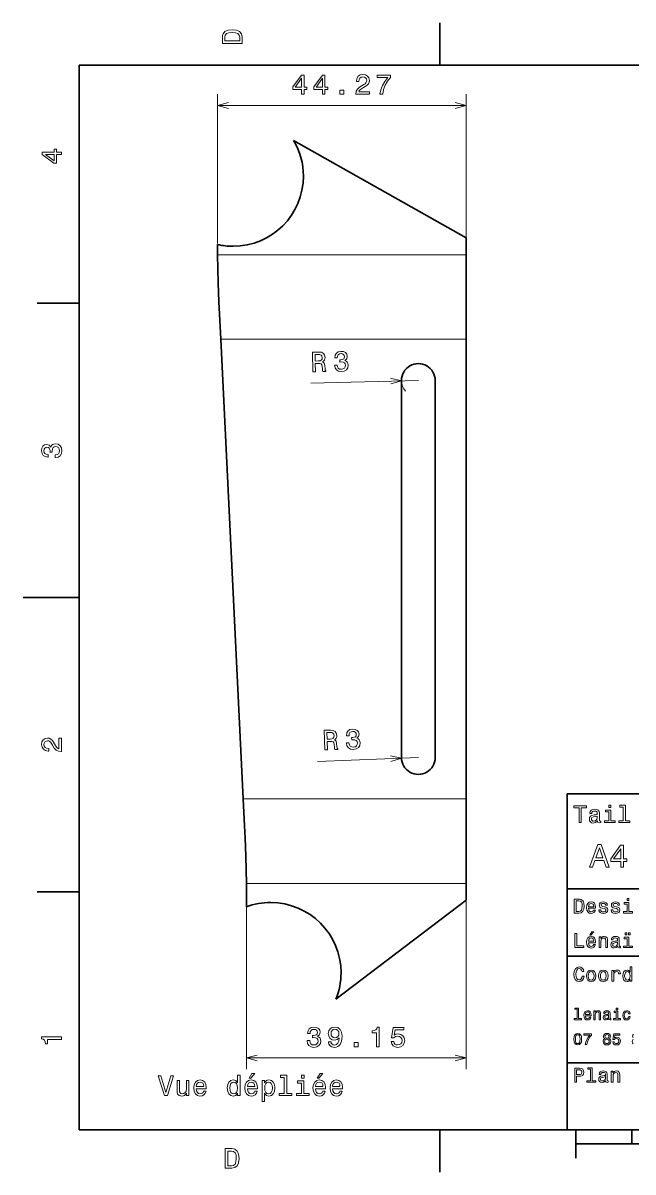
# Model space of a CAD drawing. Extents: x 0 to 297, y 0 to 210.
# Drawn here: x 0 to 108.7, y 2.5 to 207.5 of the extents above; entities that cross this region are included whole.
import ezdxf

# ---------------------------------------------------------------- set-up
doc = ezdxf.new("R2010")
doc.units = 0

msp = doc.modelspace()

# ---------------------------------------------------------------- linework, layer by layer
at = {"color": 7, "lineweight": 35, "ltscale": 0.1875}
for p, q in [((74.300003, 200), (74.300003, 207.5)), ((10, 157.5), (2.5, 157.5)), ((10, 52.5), (2.5, 52.5)), ((74.300003, 10), (74.300003, 2.5))]:
    msp.add_line(p, q, dxfattribs=at)
at = {"color": 7, "lineweight": 35}
for p, q in [((287, 200), (10, 200)), ((10, 200), (10, 10)), ((48.219421, 186.561218), (78.9562, 169.161179)), ((35.267235, 151.078308), (39.224873, 69.0783)), ((78.9562, 69.0783), (78.9562, 151.078308)), ((67.4562, 143.728302), (67.4562, 76.428299)), ((73.4562, 76.428299), (73.4562, 143.728302)), ((97, 10), (97, 70)), ((97, 70), (287, 70)), ((97, 53), (162, 53)), ((55.759308, 33.354504), (78.9562, 50.995422)), ((97, 41), (162, 41)), ((97, 22), (162, 22)), ((10, 10), (287, 10)), ((97, 10), (287, 10)), ((98.5, 7.5), (198.5, 7.5))]:
    msp.add_line(p, q, dxfattribs=at)
at = {"color": 7, "lineweight": 13}
for p, q in [((34.688068, 168.161194), (34.688068, 194.785385)), ((78.9562, 168.161194), (78.9562, 194.785385)), ((34.688068, 192.785385), (78.9562, 192.785385)), ((34.688068, 166.161194), (78.9562, 166.161194)), ((35.267235, 151.078308), (78.9562, 151.078308)), ((39.224873, 69.0783), (78.9562, 69.0783)), ((39.804039, 53.995422), (78.9562, 53.995422)), ((39.804039, 51.995422), (39.804039, 20.844444)), ((78.9562, 51.995422), (78.9562, 20.844444)), ((39.804039, 22.844444), (78.9562, 22.844444))]:
    msp.add_line(p, q, dxfattribs=at)
at = {"color": 7, "lineweight": 35, "ltscale": 0.075}
for p, q in [((78.9562, 166.161194), (78.9562, 169.161179)), ((78.9562, 53.995422), (78.9562, 50.995422))]:
    msp.add_line(p, q, dxfattribs=at)
at = {"color": 7, "lineweight": 35, "ltscale": 0.045039}
msp.add_line((34.688068, 167.962769), (34.688068, 166.161194), dxfattribs=at)
at = {"color": 7, "lineweight": 35, "ltscale": 0.377072}
for p, q in [((78.9562, 151.078308), (78.9562, 166.161194)), ((78.9562, 53.995422), (78.9562, 69.0783))]:
    msp.add_line(p, q, dxfattribs=at)
at = {"color": 7, "lineweight": 13, "ltscale": 0.478785}
msp.add_line((70.4562, 143.728302), (51.310505, 143.261459), dxfattribs=at)
at = {"color": 7, "lineweight": 35, "ltscale": 0.25}
msp.add_line((10, 105), (0, 105), dxfattribs=at)
at = {"color": 7, "lineweight": 13, "ltscale": 0.45}
msp.add_line((70.4562, 76.428299), (52.468712, 75.757347), dxfattribs=at)
at = {"color": 7, "lineweight": 35, "ltscale": 0.104758}
msp.add_line((39.804039, 49.805088), (39.804039, 53.995422), dxfattribs=at)
at = {"color": 7, "lineweight": 35, "ltscale": 0.125}
msp.add_line((98.5, 10), (98.5, 5), dxfattribs=at)
at = {"color": 7, "lineweight": 35, "ltscale": 0.0625}
msp.add_line((108.5, 10), (108.5, 7.5), dxfattribs=at)
at = {"color": 7, "lineweight": 13}
for points in [[(35.533215, 204.994965), (35.533215, 203.829971), (39.033215, 203.829971), (39.033215, 204.994965), (38.922264, 205.544678), (38.584366, 205.953171), (38.034657, 206.205338), (37.283215, 206.296112), (36.516644, 206.215424), (36.21405, 206.114563), (35.971977, 205.973343), (35.644165, 205.56485), (35.563473, 205.297562)], [(35.951801, 204.959656), (36.027451, 205.342941), (36.259438, 205.605194), (36.672985, 205.761536), (37.283215, 205.811966), (37.873272, 205.756485), (38.286816, 205.600143), (38.533936, 205.332855), (38.614628, 204.959656), (38.614628, 204.298996), (35.951801, 204.298996)], [(49.627464, 194.785385), (50.081356, 194.785385), (50.081356, 195.652817), (50.580635, 195.652817), (50.580635, 196.056274), (50.081356, 196.056274), (50.081356, 198.209732), (49.622421, 198.209732), (48.089279, 196.096619), (48.089279, 195.652817), (49.627464, 195.652817)], [(48.512913, 196.056274), (49.627464, 197.624725), (49.627464, 196.056274)], [(53.363487, 194.785385), (53.817379, 194.785385), (53.817379, 195.652817), (54.316658, 195.652817), (54.316658, 196.056274), (53.817379, 196.056274), (53.817379, 198.209732), (53.358444, 198.209732), (51.825302, 196.096619), (51.825302, 195.652817), (53.363487, 195.652817)], [(52.248936, 196.056274), (53.363487, 197.624725), (53.363487, 196.056274)], [(59.32761, 194.785385), (61.733231, 194.785385), (61.733231, 195.219101), (59.831932, 195.219101), (59.93784, 195.456131), (60.119396, 195.652817), (60.679195, 196.010895), (60.976746, 196.162186), (61.309601, 196.379044), (61.546631, 196.63121), (61.682796, 196.928757), (61.733231, 197.266647), (61.647495, 197.690277), (61.410461, 198.023132), (61.047348, 198.234955), (60.578331, 198.310608), (60.094181, 198.224869), (59.726025, 197.987839), (59.488991, 197.609589), (59.408302, 197.110306), (59.408302, 197.039703), (59.867233, 197.039703), (59.867233, 197.080048), (59.912624, 197.422989), (60.04879, 197.675156), (60.265648, 197.836533), (60.553116, 197.892014), (60.845619, 197.841583), (61.062481, 197.7155), (61.20369, 197.518814), (61.254124, 197.271698), (61.218819, 197.039703), (61.123001, 196.843018), (60.961617, 196.671555), (60.739716, 196.520248), (60.442162, 196.358871), (59.947929, 196.046188), (59.599945, 195.713333), (59.393173, 195.309875), (59.32761, 194.800522)], [(63.59317, 194.785385), (64.102539, 194.785385), (64.268967, 195.617523), (64.56147, 196.39418), (64.975014, 197.115356), (65.514641, 197.791153), (65.514641, 198.209732), (63.114067, 198.209732), (63.114067, 197.750809), (65.030487, 197.750809), (64.475739, 197.069962), (64.057144, 196.358871), (63.764641, 195.602386)], [(56.474152, 194.785385), (57.170116, 194.785385), (57.170116, 195.536819), (56.474152, 195.536819)], [(6.833213, 184.02739), (6.833213, 184.481277), (5.965778, 184.481277), (5.965778, 184.98056), (5.56232, 184.98056), (5.56232, 184.481277), (3.408862, 184.481277), (3.408862, 184.022339), (5.521974, 182.489197), (5.965778, 182.489197), (5.965778, 184.02739)], [(5.56232, 182.912827), (3.993876, 184.02739), (5.56232, 184.02739)], [(51.655006, 145.270447), (52.123886, 145.281891), (52.087868, 146.759109), (52.566833, 146.770782), (52.92012, 146.764282), (53.143677, 146.699097), (53.268738, 146.535675), (53.326408, 146.239441), (53.362679, 145.786285), (53.400185, 145.489563), (53.464989, 145.31459), (53.99437, 145.327484), (53.992035, 145.423279), (53.872631, 145.56163), (53.825905, 145.822815), (53.776844, 146.386627), (53.680931, 146.803009), (53.561775, 146.931259), (53.377937, 147.022629), (53.57653, 147.153595), (53.713398, 147.333496), (53.79874, 147.557541), (53.822472, 147.825485), (53.741562, 148.247284), (53.53215, 148.559982), (53.194725, 148.743454), (52.739372, 148.797943), (51.569687, 148.769409)], [(52.618736, 148.36618), (52.927017, 148.343445), (53.146149, 148.25293), (53.286575, 148.079788), (53.338715, 147.803604), (53.295425, 147.509949), (53.163605, 147.33017), (52.933899, 147.233765), (52.616882, 147.200806), (52.077415, 147.187653), (52.049019, 148.352295)], [(55.516823, 146.464371), (55.517681, 146.429077), (55.610153, 145.947052), (55.855965, 145.589813), (56.234707, 145.367004), (56.730885, 145.293335), (57.253136, 145.39183), (57.640984, 145.62326), (57.88446, 145.98233), (57.964149, 146.438293), (57.916561, 146.734772), (57.799744, 146.97406), (57.613693, 147.156189), (57.36837, 147.286407), (57.689445, 147.56665), (57.79483, 148.003067), (57.709618, 148.39447), (57.485569, 148.686646), (57.128098, 148.864594), (56.642494, 148.918335), (56.190704, 148.826599), (55.848236, 148.596283), (55.629963, 148.237823), (55.565773, 147.767105), (55.566631, 147.731812), (56.015343, 147.742767), (56.047813, 148.066406), (56.173241, 148.301529), (56.381554, 148.447861), (56.677784, 148.505524), (56.940937, 148.471588), (57.135105, 148.370392), (57.255245, 148.201782), (57.306274, 147.970978), (57.266922, 147.722824), (57.149979, 147.553497), (56.940685, 147.44751), (56.654045, 147.410248), (56.457291, 147.410492), (56.467003, 147.012192), (56.713806, 147.028305), (57.032539, 146.990662), (57.272453, 146.875458), (57.418415, 146.682251), (57.475101, 146.426361), (57.426773, 146.132599), (57.285851, 145.912231), (57.057251, 145.770447), (56.750809, 145.717575), (56.431953, 145.760254), (56.196342, 145.905853), (56.044231, 146.144287), (55.980659, 146.475677)], [(5.73379, 129.979111), (5.769093, 129.979111), (6.253242, 130.059799), (6.616354, 130.296829), (6.848343, 130.670029), (6.934078, 131.164276), (6.848343, 131.688766), (6.626441, 132.082138), (6.273415, 132.334305), (5.819525, 132.425079), (5.521974, 132.384735), (5.279899, 132.273788), (5.0933, 132.092224), (4.957133, 131.850143), (4.684798, 132.177963), (4.251081, 132.293961), (3.857709, 132.218307), (3.560158, 132.00145), (3.373559, 131.648422), (3.307997, 131.164276), (3.388689, 130.710388), (3.610591, 130.362396), (3.963617, 130.135452), (4.432637, 130.059799), (4.46794, 130.059799), (4.46794, 130.508652), (4.145173, 130.548996), (3.913184, 130.680115), (3.771974, 130.891937), (3.721542, 131.189484), (3.761888, 131.451736), (3.867795, 131.643372), (4.039265, 131.759369), (4.271254, 131.804764), (4.518372, 131.759369), (4.684798, 131.638336), (4.785663, 131.426514), (4.815922, 131.139053), (4.810879, 130.942368), (5.209294, 130.942368), (5.199208, 131.189484), (5.244596, 131.507217), (5.365634, 131.744247), (5.56232, 131.885452), (5.819525, 131.935883), (6.112032, 131.880417), (6.328891, 131.734161), (6.465058, 131.502167), (6.510447, 131.194534), (6.460014, 130.876801), (6.308718, 130.644821), (6.066643, 130.498566), (5.73379, 130.443085)], [(53.787655, 77.807938), (54.256348, 77.825424), (54.201267, 79.302063), (54.680042, 79.319916), (55.033386, 79.317963), (55.257767, 79.255676), (55.384922, 79.093872), (55.446411, 78.798409), (55.488529, 78.345779), (55.529858, 78.049561), (55.596916, 77.875427), (56.126083, 77.895164), (56.122513, 77.990921), (56.001335, 78.127708), (55.951244, 78.388268), (55.894913, 78.951401), (55.793633, 79.366501), (55.672829, 79.49321), (55.487831, 79.582199), (55.684719, 79.715714), (55.819252, 79.897369), (55.901695, 80.122498), (55.92197, 80.390732), (55.835625, 80.811432), (55.622192, 81.121414), (55.282425, 81.300522), (54.826408, 81.349121), (53.657188, 81.305504)], [(54.711353, 80.915855), (55.019905, 80.897079), (55.240181, 80.80941), (55.382835, 80.638092), (55.43853, 80.362602), (55.39904, 80.06842), (55.269547, 79.886955), (55.0411, 79.78759), (54.724541, 79.750549), (54.185287, 79.730438), (54.141861, 80.894608)], [(57.633739, 79.05159), (57.635056, 79.016312), (57.733738, 78.535507), (57.984138, 78.18148), (58.365726, 77.963562), (58.862816, 77.896317), (59.383751, 78.001541), (59.768578, 78.237946), (60.007404, 78.600128), (60.0812, 79.057083), (60.029793, 79.352928), (59.909897, 79.590698), (59.721508, 79.770401), (59.474525, 79.897446), (59.791958, 80.181808), (59.891701, 80.619553), (59.801445, 81.009834), (59.573647, 81.299088), (59.213909, 81.472404), (58.727654, 81.519875), (58.277084, 81.422318), (57.937614, 81.187599), (57.723988, 80.826355), (57.665874, 80.354843), (57.667191, 80.319565), (58.115723, 80.336304), (58.144012, 80.660339), (58.266396, 80.897064), (58.472801, 81.046066), (58.768265, 81.107559), (59.031837, 81.077011), (59.227295, 80.978317), (59.349598, 80.811295), (59.403603, 80.581161), (59.367455, 80.33252), (59.252708, 80.161697), (59.0448, 80.053009), (58.758659, 80.012054), (58.561924, 80.009766), (58.576775, 79.611626), (58.823345, 79.63092), (59.14254, 79.597397), (59.383919, 79.485283), (59.532364, 79.293999), (59.592346, 79.038849), (59.547813, 78.744476), (59.409744, 78.522324), (59.182995, 78.377602), (58.877262, 78.320778), (58.55788, 78.359329), (58.320412, 78.501877), (58.165237, 78.738327), (58.097393, 79.068878)], [(6.833213, 77.519447), (6.833213, 79.925072), (6.399496, 79.925072), (6.399496, 78.023773), (6.162464, 78.129684), (5.965778, 78.311241), (5.607709, 78.871033), (5.456412, 79.168587), (5.239553, 79.501442), (4.987392, 79.738472), (4.689842, 79.874641), (4.351945, 79.925072), (3.928314, 79.839333), (3.595461, 79.602303), (3.383646, 79.239189), (3.307997, 78.770172), (3.393732, 78.286018), (3.630764, 77.91787), (4.009006, 77.680832), (4.508286, 77.600143), (4.578891, 77.600143), (4.578891, 78.059074), (4.538545, 78.059074), (4.195605, 78.104462), (3.943444, 78.240631), (3.782061, 78.457489), (3.726585, 78.744957), (3.777017, 79.03746), (3.903098, 79.254318), (4.099784, 79.395531), (4.346902, 79.445961), (4.578891, 79.41066), (4.775577, 79.314842), (4.947046, 79.153458), (5.098343, 78.931557), (5.259727, 78.634003), (5.572406, 78.139771), (5.90526, 77.791786), (6.308718, 77.585014), (6.818084, 77.519447)], [(99.102303, 64.837173), (99.5, 64.837173), (99.5, 67.47406), (100.407784, 67.47406), (100.407784, 67.837173), (98.190201, 67.837173), (98.190201, 67.47406), (99.102303, 67.47406)], [(104.786743, 67.940918), (104.384727, 67.940918), (104.384727, 67.508644), (104.786743, 67.508644)], [(106.969742, 67.621033), (106.969742, 65.157059), (106.187317, 65.157059), (106.187317, 64.837173), (108.128242, 64.837173), (108.128242, 65.157059), (107.350143, 65.157059), (107.350143, 67.940918), (106.373199, 67.940918), (106.373199, 67.621033)], [(102.387611, 65.139771), (102.387611, 65.126801), (102.409225, 64.979828), (102.47406, 64.876076), (102.746399, 64.793945), (102.958214, 64.828529), (102.958214, 65.122475), (102.867432, 65.109505), (102.746399, 65.165703), (102.724785, 65.338615), (102.724785, 66.540344), (102.672913, 66.84726), (102.521614, 67.0634), (102.257927, 67.193085), (101.886169, 67.240631), (101.523056, 67.188759), (101.255043, 67.041786), (101.086456, 66.812675), (101.030258, 66.510086), (101.030258, 66.484146), (101.371758, 66.484146), (101.402016, 66.665703), (101.497116, 66.795387), (101.65274, 66.873199), (101.873199, 66.903458), (102.085014, 66.881844), (102.236313, 66.817001), (102.327087, 66.704605), (102.357346, 66.548988), (102.340057, 66.367432), (102.270897, 66.276657), (102.097984, 66.233429), (101.773773, 66.198845), (101.402016, 66.121033), (101.138329, 65.982704), (100.982712, 65.766571), (100.935158, 65.446686), (100.978386, 65.161385), (101.112389, 64.949562), (101.328529, 64.815559), (101.626801, 64.768013), (102.028816, 64.858788)], [(102.344383, 65.649857), (102.292511, 65.425072), (102.154182, 65.252159), (101.946686, 65.139771), (101.691643, 65.100861), (101.527374, 65.122475), (101.41066, 65.191643), (101.337173, 65.312675), (101.315559, 65.481262), (101.332855, 65.632561), (101.402016, 65.740631), (101.678673, 65.861671), (102.028816, 65.913544), (102.344383, 66.017288)], [(104.773773, 65.157059), (104.773773, 67.080688), (103.796829, 67.080688), (103.796829, 66.756485), (104.393372, 66.756485), (104.393372, 65.157059), (103.615273, 65.157059), (103.615273, 64.837173), (105.560516, 64.837173), (105.560516, 65.157059)], [(100.982712, 56.9049), (101.51297, 56.9049), (101.933716, 58.080692), (103.530258, 58.080692), (103.951012, 56.9049), (104.492798, 56.9049), (103.028816, 60.910664), (102.440926, 60.910664)], [(102.118156, 58.570606), (102.734871, 60.334293), (103.351585, 58.570606)], [(106.521614, 56.9049), (107.040344, 56.9049), (107.040344, 57.896255), (107.610954, 57.896255), (107.610954, 58.357349), (107.040344, 58.357349), (107.040344, 60.818443), (106.515854, 60.818443), (104.763687, 58.403458), (104.763687, 57.896255), (106.521614, 57.896255)], [(105.247841, 58.357349), (106.521614, 60.149857), (106.521614, 58.357349)], [(107.992798, 51.27702), (107.657784, 51.27702), (107.657784, 50.916786), (107.992798, 50.916786)], [(99.080688, 51.190563), (98.248558, 51.190563), (98.248558, 48.690563), (99.080688, 48.690563), (99.473343, 48.769814), (99.765129, 49.011169), (99.945244, 49.40382), (100.010086, 49.940563), (99.952446, 50.488113), (99.880402, 50.70425), (99.779541, 50.877163), (99.487755, 51.111313), (99.296829, 51.168949)], [(99.055473, 50.891571), (99.329254, 50.837536), (99.516571, 50.671829), (99.628242, 50.376442), (99.664268, 49.940563), (99.624641, 49.519093), (99.51297, 49.223705), (99.322044, 49.047192), (99.055473, 48.989555), (98.583572, 48.989555), (98.583572, 50.891571)], [(100.784584, 49.565922), (102.052597, 49.565922), (102.056198, 49.713619), (101.998558, 50.127884), (101.840057, 50.437683), (101.587898, 50.625), (101.252884, 50.693443), (100.925072, 50.621399), (100.672913, 50.41967), (100.510803, 50.091862), (100.453171, 49.659584), (100.507202, 49.216499), (100.669312, 48.892292), (100.91787, 48.690563), (101.242073, 48.62212), (101.523056, 48.668949), (101.753601, 48.791428), (101.922913, 48.98595), (102.020172, 49.245319), (101.706772, 49.245319), (101.64193, 49.101227), (101.548271, 48.993156), (101.2817, 48.9067), (101.07637, 48.946327), (100.921471, 49.072407), (100.820602, 49.27774), (100.784584, 49.555115)], [(100.784584, 49.832493), (100.824211, 50.081055), (100.921471, 50.264771), (101.069168, 50.376442), (101.263687, 50.416069), (101.454613, 50.376442), (101.602303, 50.264771), (101.69236, 50.081055), (101.724785, 49.832493)], [(103.623199, 49.818085), (103.317001, 49.890129), (103.090057, 49.972984), (103.014412, 50.142292), (103.036026, 50.261169), (103.111671, 50.347622), (103.234146, 50.401657), (103.41066, 50.423271), (103.579971, 50.401657), (103.713257, 50.336815), (103.799713, 50.239555), (103.835732, 50.109871), (104.145531, 50.109871), (104.145531, 50.117077), (104.091499, 50.351227), (103.943802, 50.534943), (103.713257, 50.650219), (103.41066, 50.693443), (103.104469, 50.650219), (102.881126, 50.531342), (102.740631, 50.354828), (102.697403, 50.131485), (102.729828, 49.915348), (102.830688, 49.76405), (102.996399, 49.655983), (103.237755, 49.580334), (103.590775, 49.493877), (103.806915, 49.40382), (103.864555, 49.331772), (103.886169, 49.223705), (103.853745, 49.09042), (103.767288, 48.989555), (103.626801, 48.924713), (103.439484, 48.903099), (103.241356, 48.924713), (103.09726, 49.000362), (103, 49.122841), (102.960373, 49.292149), (102.654175, 49.292149), (102.704613, 49.003963), (102.852303, 48.795029), (103.086456, 48.668949), (103.41066, 48.62212), (103.749283, 48.668949), (103.997841, 48.795029), (104.149139, 48.996758), (104.203171, 49.259727), (104.163544, 49.486671), (104.051872, 49.641571), (103.868156, 49.742435)], [(105.791786, 49.818085), (105.485588, 49.890129), (105.258644, 49.972984), (105.182999, 50.142292), (105.204613, 50.261169), (105.280258, 50.347622), (105.40274, 50.401657), (105.579254, 50.423271), (105.748558, 50.401657), (105.881844, 50.336815), (105.9683, 50.239555), (106.004326, 50.109871), (106.314117, 50.109871), (106.314117, 50.117077), (106.260086, 50.351227), (106.112396, 50.534943), (105.881844, 50.650219), (105.579254, 50.693443), (105.273056, 50.650219), (105.049713, 50.531342), (104.909225, 50.354828), (104.865997, 50.131485), (104.898415, 49.915348), (104.999283, 49.76405), (105.164986, 49.655983), (105.406342, 49.580334), (105.759369, 49.493877), (105.975502, 49.40382), (106.033142, 49.331772), (106.054756, 49.223705), (106.022339, 49.09042), (105.935883, 48.989555), (105.795387, 48.924713), (105.60807, 48.903099), (105.409943, 48.924713), (105.265854, 49.000362), (105.168587, 49.122841), (105.12896, 49.292149), (104.822769, 49.292149), (104.873199, 49.003963), (105.020897, 48.795029), (105.255043, 48.668949), (105.579254, 48.62212), (105.91787, 48.668949), (106.166428, 48.795029), (106.317726, 48.996758), (106.371758, 49.259727), (106.33213, 49.486671), (106.220459, 49.641571), (106.036743, 49.742435)], [(107.981987, 48.957134), (107.981987, 50.560158), (107.16787, 50.560158), (107.16787, 50.289986), (107.664986, 50.289986), (107.664986, 48.957134), (107.016571, 48.957134), (107.016571, 48.690563), (108.637611, 48.690563), (108.637611, 48.957134)], [(101.004326, 44.728386), (101.216858, 44.728386), (101.717583, 45.340778), (101.364555, 45.340778)], [(107.311958, 44.82925), (107.632568, 44.82925), (107.632568, 45.200287), (107.311958, 45.200287)], [(107.89193, 44.82925), (108.21254, 44.82925), (108.21254, 45.200287), (107.89193, 45.200287)], [(98.353027, 42.530979), (99.959656, 42.530979), (99.959656, 42.833572), (98.684441, 42.833572), (98.684441, 45.030979), (98.353027, 45.030979)], [(100.784584, 43.406338), (102.052597, 43.406338), (102.056198, 43.554035), (101.998558, 43.9683), (101.840057, 44.278099), (101.587898, 44.465416), (101.252884, 44.533859), (100.925072, 44.461815), (100.672913, 44.260086), (100.510803, 43.932278), (100.453171, 43.5), (100.507202, 43.056915), (100.669312, 42.732708), (100.91787, 42.530979), (101.242073, 42.462536), (101.523056, 42.509365), (101.753601, 42.631844), (101.922913, 42.826366), (102.020172, 43.085735), (101.706772, 43.085735), (101.64193, 42.941643), (101.548271, 42.833572), (101.2817, 42.747116), (101.07637, 42.786743), (100.921471, 42.912823), (100.820602, 43.118156), (100.784584, 43.395531)], [(100.784584, 43.672909), (100.824211, 43.921471), (100.921471, 44.105186), (101.069168, 44.216858), (101.263687, 44.256485), (101.454613, 44.216858), (101.602303, 44.105186), (101.69236, 43.921471), (101.724785, 43.672909)], [(102.675797, 42.530979), (102.992798, 42.530979), (102.992798, 43.647694), (103.025215, 43.903458), (103.129684, 44.090778), (103.291786, 44.206051), (103.507927, 44.249279), (103.680832, 44.213257), (103.788902, 44.115993), (103.842941, 43.953888), (103.860954, 43.737751), (103.860954, 42.530979), (104.177956, 42.530979), (104.177956, 43.802593), (104.163544, 44.058357), (104.098701, 44.270893), (103.886169, 44.465416), (103.554756, 44.533859), (103.37104, 44.508644), (103.216141, 44.440201), (103.082855, 44.324928), (102.978386, 44.170029), (102.978386, 44.465416), (102.675797, 44.465416)], [(105.993515, 42.783142), (105.993515, 42.772335), (106.011528, 42.649857), (106.065559, 42.5634), (106.292511, 42.494957), (106.469025, 42.523773), (106.469025, 42.76873), (106.393372, 42.757923), (106.292511, 42.804756), (106.274498, 42.948845), (106.274498, 43.950287), (106.23127, 44.206051), (106.105186, 44.386166), (105.885445, 44.494236), (105.575645, 44.533859), (105.273056, 44.490635), (105.049713, 44.368156), (104.909225, 44.177231), (104.862396, 43.925072), (104.862396, 43.903458), (105.146973, 43.903458), (105.172188, 44.054756), (105.251442, 44.162823), (105.381126, 44.227665), (105.564842, 44.25288), (105.741356, 44.234871), (105.867432, 44.180836), (105.943085, 44.087173), (105.9683, 43.957493), (105.953888, 43.806194), (105.896255, 43.730545), (105.752159, 43.694523), (105.481987, 43.665707), (105.172188, 43.600864), (104.952454, 43.485592), (104.822769, 43.305473), (104.783142, 43.038906), (104.819168, 42.801151), (104.93084, 42.624638), (105.110954, 42.512966), (105.359512, 42.473343), (105.694527, 42.548992)], [(105.957497, 43.208214), (105.914268, 43.020893), (105.798988, 42.876801), (105.626083, 42.783142), (105.413544, 42.750721), (105.276657, 42.76873), (105.179398, 42.826366), (105.118156, 42.927231), (105.100143, 43.067722), (105.114555, 43.193802), (105.172188, 43.283859), (105.40274, 43.384727), (105.694527, 43.427952), (105.957497, 43.514408)], [(107.981987, 42.79755), (107.981987, 44.400574), (107.16787, 44.400574), (107.16787, 44.130402), (107.664986, 44.130402), (107.664986, 42.79755), (107.016571, 42.79755), (107.016571, 42.530979), (108.637611, 42.530979), (108.637611, 42.79755)], [(99.66787, 37.460373), (99.595818, 37.15778), (99.476944, 36.941643), (99.311241, 36.808357), (99.116714, 36.765129), (98.882568, 36.829971), (98.698845, 37.024494), (98.57637, 37.341499), (98.536743, 37.780979), (98.57637, 38.216858), (98.695244, 38.537464), (98.87896, 38.731987), (99.116714, 38.80043), (99.289627, 38.764408), (99.437317, 38.663544), (99.552597, 38.501442), (99.631844, 38.278099), (99.97406, 38.278099), (99.865997, 38.620316), (99.678673, 38.879681), (99.422913, 39.041786), (99.116714, 39.099422), (98.734871, 39.009365), (98.443085, 38.757202), (98.25576, 38.342937), (98.190926, 37.780979), (98.25576, 37.219021), (98.443085, 36.804756), (98.734871, 36.548992), (99.116714, 36.462536), (99.451729, 36.530979), (99.721901, 36.721901), (99.912827, 37.035301), (100.013687, 37.460373)], [(108.201729, 36.829971), (108.201729, 36.530979), (108.51873, 36.530979), (108.51873, 39.117435), (108.20533, 39.117435), (108.20533, 38.170029), (107.963974, 38.443802), (107.816284, 38.508644), (107.646973, 38.533859), (107.340775, 38.461815), (107.103027, 38.260086), (106.948128, 37.935879), (106.894089, 37.5), (106.948128, 37.064121), (107.103027, 36.736309), (107.340775, 36.530979), (107.646973, 36.462536), (107.816284, 36.487751), (107.967575, 36.552593)], [(100.413544, 37.496399), (100.471184, 37.056915), (100.636887, 36.732708), (100.899857, 36.530979), (101.252884, 36.462536), (101.602303, 36.530979), (101.865273, 36.729107), (102.030983, 37.053314), (102.092216, 37.496399), (102.030983, 37.935879), (101.865273, 38.263687), (101.602303, 38.461815), (101.252884, 38.533859), (100.899857, 38.461815), (100.636887, 38.260086), (100.471184, 37.935879)], [(100.737755, 37.5), (100.770172, 37.824207), (100.87104, 38.058357), (101.033142, 38.20245), (101.252884, 38.25288), (101.469017, 38.20245), (101.631126, 38.061958), (101.731987, 37.824207), (101.768013, 37.5), (101.731987, 37.172188), (101.631126, 36.934437), (101.469017, 36.790344), (101.252884, 36.743515), (101.033142, 36.790344), (100.87104, 36.934437), (100.770172, 37.172188)], [(102.58213, 37.496399), (102.639771, 37.056915), (102.805473, 36.732708), (103.068443, 36.530979), (103.421471, 36.462536), (103.770897, 36.530979), (104.033859, 36.729107), (104.19957, 37.053314), (104.260803, 37.496399), (104.19957, 37.935879), (104.033859, 38.263687), (103.770897, 38.461815), (103.421471, 38.533859), (103.068443, 38.461815), (102.805473, 38.260086), (102.639771, 37.935879)], [(102.906342, 37.5), (102.938759, 37.824207), (103.039627, 38.058357), (103.201729, 38.20245), (103.421471, 38.25288), (103.637611, 38.20245), (103.799713, 38.061958), (103.900574, 37.824207), (103.9366, 37.5), (103.900574, 37.172188), (103.799713, 36.934437), (103.637611, 36.790344), (103.421471, 36.743515), (103.201729, 36.790344), (103.039627, 36.934437), (102.938759, 37.172188)], [(104.963257, 36.530979), (105.280258, 36.530979), (105.280258, 37.636887), (105.312683, 37.903458), (105.409943, 38.094379), (105.568443, 38.209652), (105.780983, 38.249279), (105.939484, 38.224064), (106.058357, 38.152016), (106.130402, 38.029537), (106.155617, 37.863831), (106.476227, 37.863831), (106.432999, 38.155621), (106.314117, 38.364552), (106.115997, 38.490635), (105.845825, 38.533859), (105.662102, 38.505043), (105.503601, 38.432995), (105.363113, 38.310516), (105.251442, 38.144814), (105.251442, 38.465416), (104.963257, 38.465416)], [(107.701012, 38.249279), (107.909943, 38.198845), (108.068443, 38.058357), (108.162102, 37.824207), (108.198128, 37.5), (108.162102, 37.172188), (108.068443, 36.938038), (107.909943, 36.793949), (107.701012, 36.747116), (107.502884, 36.793949), (107.351585, 36.938038), (107.250717, 37.175793), (107.2183, 37.5), (107.250717, 37.820606), (107.351585, 38.054756), (107.502884, 38.198845)], [(98.775215, 31.536022), (98.775215, 29.893372), (98.253601, 29.893372), (98.253601, 29.680115), (99.547554, 29.680115), (99.547554, 29.893372), (99.028816, 29.893372), (99.028816, 31.749279), (98.377525, 31.749279), (98.377525, 31.536022)], [(100.227669, 30.380404), (101.242073, 30.380404), (101.244957, 30.498558), (101.198845, 30.829971), (101.072044, 31.077808), (100.870316, 31.227665), (100.602303, 31.282421), (100.340057, 31.224783), (100.138329, 31.0634), (100.008644, 30.801151), (99.96254, 30.45533), (100.00576, 30.100864), (100.135445, 29.841497), (100.334297, 29.680115), (100.593658, 29.62536), (100.818443, 29.662825), (101.002884, 29.760807), (101.138329, 29.916426), (101.216141, 30.123919), (100.965416, 30.123919), (100.913544, 30.008644), (100.838615, 29.92219), (100.625359, 29.853025), (100.461098, 29.884726), (100.337173, 29.98559), (100.256485, 30.149855), (100.227669, 30.371758)], [(100.227669, 30.593658), (100.259369, 30.792507), (100.337173, 30.93948), (100.45533, 31.028818), (100.610954, 31.060518), (100.763687, 31.028818), (100.881844, 30.93948), (100.953888, 30.792507), (100.979828, 30.593658)], [(101.740631, 29.680115), (101.99424, 29.680115), (101.99424, 30.573486), (102.020172, 30.778097), (102.103745, 30.927954), (102.233429, 31.020172), (102.406342, 31.054754), (102.54467, 31.025936), (102.631126, 30.948126), (102.674355, 30.818443), (102.688759, 30.645533), (102.688759, 29.680115), (102.94236, 29.680115), (102.94236, 30.697407), (102.930832, 30.902018), (102.87896, 31.072046), (102.708931, 31.227665), (102.443802, 31.282421), (102.296829, 31.262247), (102.172913, 31.207493), (102.066284, 31.115273), (101.982712, 30.991354), (101.982712, 31.227665), (101.740631, 31.227665)], [(104.394814, 29.881844), (104.394814, 29.873198), (104.409225, 29.775215), (104.452446, 29.706051), (104.634003, 29.651297), (104.775215, 29.674351), (104.775215, 29.870316), (104.714699, 29.861671), (104.634003, 29.899136), (104.619598, 30.014408), (104.619598, 30.815561), (104.585014, 31.020172), (104.484146, 31.164265), (104.308357, 31.250719), (104.060516, 31.282421), (103.818443, 31.247837), (103.639771, 31.149855), (103.527374, 30.997118), (103.489914, 30.795389), (103.489914, 30.778097), (103.717575, 30.778097), (103.737755, 30.899136), (103.801155, 30.98559), (103.9049, 31.037464), (104.051872, 31.057636), (104.193085, 31.043226), (104.293945, 31), (104.354469, 30.925072), (104.374641, 30.821325), (104.363113, 30.700287), (104.317001, 30.639769), (104.201729, 30.61095), (103.985588, 30.587896), (103.737755, 30.536022), (103.561958, 30.443804), (103.458214, 30.299711), (103.426514, 30.086454), (103.45533, 29.896254), (103.54467, 29.755043), (103.688759, 29.665705), (103.887611, 29.634005), (104.155617, 29.694525)], [(105.985588, 29.893372), (105.985588, 31.175793), (105.334297, 31.175793), (105.334297, 30.959654), (105.731987, 30.959654), (105.731987, 29.893372), (105.213257, 29.893372), (105.213257, 29.680115), (106.510086, 29.680115), (106.510086, 29.893372)], [(105.99424, 31.749279), (105.726227, 31.749279), (105.726227, 31.461094), (105.99424, 31.461094)], [(107.930832, 30.714697), (108.181557, 30.714697), (108.129684, 30.945244), (108.005768, 31.126801), (107.812683, 31.239193), (107.561958, 31.282421), (107.285301, 31.224783), (107.074928, 31.0634), (106.94236, 30.801151), (106.896255, 30.449568), (106.939484, 30.100864), (107.069168, 29.841497), (107.273773, 29.680115), (107.553314, 29.62536), (107.801155, 29.668587), (107.994232, 29.789625), (108.126801, 29.979826), (108.184441, 30.233429), (107.94236, 30.233429), (107.899139, 30.072046), (107.818443, 29.951008), (107.703171, 29.87608), (107.561958, 29.853025), (107.386169, 29.89049), (107.259369, 30.005764), (107.181557, 30.193083), (107.155617, 30.458212), (107.181557, 30.717579), (107.262245, 30.904898), (107.39193, 31.020172), (107.561958, 31.060518), (107.711815, 31.034582), (107.824203, 30.9683), (107.899139, 30.858789)], [(104.365997, 30.221901), (104.331413, 30.072046), (104.239197, 29.956772), (104.100861, 29.881844), (103.930832, 29.855907), (103.821327, 29.870316), (103.743515, 29.916426), (103.694527, 29.997118), (103.680115, 30.10951), (103.691643, 30.210375), (103.737755, 30.282421), (103.922188, 30.363111), (104.155617, 30.397694), (104.365997, 30.466858)], [(50.637177, 25.943867), (50.637177, 25.908566), (50.717873, 25.424416), (50.954903, 25.061302), (51.328102, 24.829315), (51.822334, 24.74358), (52.346832, 24.829315), (52.740204, 25.051216), (52.992367, 25.404243), (53.083145, 25.858133), (53.042801, 26.155684), (52.931847, 26.397758), (52.75029, 26.584358), (52.508217, 26.720524), (52.836025, 26.992859), (52.952019, 27.426577), (52.876373, 27.819948), (52.659515, 28.1175), (52.306488, 28.304098), (51.822334, 28.369659), (51.368446, 28.288969), (51.020462, 28.067066), (50.793518, 27.714041), (50.717873, 27.245022), (50.717873, 27.209717), (51.166718, 27.209717), (51.207062, 27.532486), (51.338188, 27.764473), (51.550003, 27.905684), (51.847553, 27.956116), (52.109802, 27.91577), (52.301445, 27.809862), (52.417439, 27.638393), (52.46283, 27.406403), (52.417439, 27.159286), (52.296402, 26.992859), (52.084587, 26.891994), (51.797119, 26.861736), (51.600433, 26.866779), (51.600433, 26.468365), (51.847553, 26.478451), (52.165276, 26.43306), (52.402306, 26.312023), (52.543518, 26.115337), (52.593948, 25.858133), (52.538475, 25.565626), (52.39222, 25.348766), (52.160233, 25.212601), (51.852596, 25.16721), (51.534874, 25.217644), (51.302887, 25.36894), (51.156631, 25.611015), (51.101158, 25.943867)], [(54.43372, 25.71188), (54.509369, 25.313465), (54.726227, 25.005829), (55.069168, 24.814184), (55.523056, 24.74358), (55.82061, 24.778883), (56.087898, 24.869661), (56.314842, 25.026001), (56.506485, 25.247902), (56.657784, 25.52528), (56.768734, 25.868219), (56.834297, 26.261591), (56.859512, 26.715481), (56.773777, 27.426577), (56.526657, 27.94603), (56.133286, 28.258709), (55.593662, 28.369659), (55.099426, 28.278881), (54.726227, 28.036808), (54.484154, 27.663609), (54.403461, 27.194588), (54.484154, 26.710438), (54.721184, 26.342283), (55.074211, 26.110294), (55.523056, 26.034645), (55.99712, 26.130466), (56.35519, 26.422974), (56.274498, 25.863176), (56.113113, 25.464762), (55.865997, 25.22773), (55.528099, 25.152081), (55.265854, 25.187384), (55.074211, 25.298336), (54.948128, 25.474848), (54.897697, 25.71188)], [(54.892654, 27.199631), (54.943085, 27.512312), (55.084297, 27.75943), (55.306198, 27.91577), (55.593662, 27.971245), (55.891212, 27.91577), (56.118156, 27.75943), (56.259369, 27.517355), (56.314842, 27.204674), (56.259369, 26.886951), (56.118156, 26.64992), (55.886169, 26.503666), (55.578533, 26.453234), (55.301155, 26.503666), (55.084297, 26.64992), (54.943085, 26.881908)], [(63.02536, 24.844444), (63.484299, 24.844444), (63.484299, 28.369659), (63.141357, 28.369659), (63.050579, 28.062023), (62.869022, 27.855251), (62.591644, 27.734215), (62.208359, 27.693867), (62.208359, 27.3358), (63.02536, 27.3358)], [(65.60144, 25.757269), (65.712395, 25.343723), (65.959511, 25.020958), (66.322624, 24.819227), (66.786606, 24.74358), (67.295967, 24.834358), (67.694382, 25.081476), (67.946548, 25.474848), (68.042366, 25.979172), (67.956635, 26.448191), (67.714554, 26.816345), (67.336319, 27.053379), (66.847122, 27.139112), (66.46888, 27.078594), (66.176376, 26.912167), (66.317581, 27.855251), (67.850723, 27.855251), (67.850723, 28.268795), (65.979691, 28.268795), (65.702309, 26.412888), (66.105766, 26.412888), (66.39827, 26.64992), (66.771469, 26.735655), (67.094238, 26.68018), (67.341354, 26.518795), (67.497696, 26.271679), (67.553177, 25.953955), (67.497696, 25.63623), (67.336319, 25.389112), (67.089195, 25.232773), (66.771469, 25.177298), (66.504181, 25.212601), (66.297409, 25.328594), (66.146111, 25.510151), (66.070465, 25.757269)], [(98.172913, 26.201731), (98.216141, 25.749281), (98.351585, 25.426514), (98.567726, 25.230549), (98.867432, 25.167149), (99.164268, 25.230549), (99.380402, 25.426514), (99.51297, 25.749281), (99.559074, 26.201731), (99.51297, 26.651299), (99.458214, 26.829971), (99.380402, 26.976946), (99.164268, 27.172913), (98.867432, 27.239193), (98.567726, 27.172913), (98.351585, 26.974064), (98.216141, 26.651299)], [(98.44957, 26.201731), (98.472626, 26.550434), (98.54467, 26.801153), (98.674355, 26.948128), (98.867432, 27), (99.05764, 26.948128), (99.187317, 26.801153), (99.259369, 26.550434), (99.282417, 26.201731), (99.259369, 25.850145), (99.187317, 25.599424), (99.05764, 25.45245), (98.867432, 25.40346), (98.674355, 25.45245), (98.54467, 25.599424), (98.472626, 25.850145)], [(100.201729, 25.224785), (100.492798, 25.224785), (100.587898, 25.700289), (100.755043, 26.144093), (100.991356, 26.556196), (101.299713, 26.942364), (101.299713, 27.181557), (99.927956, 27.181557), (99.927956, 26.91931), (101.023056, 26.91931), (100.706055, 26.53026), (100.466858, 26.12392), (100.299713, 25.691643)], [(103.714699, 26.302595), (103.567726, 26.221903), (103.466858, 26.10951), (103.403458, 25.9683), (103.383286, 25.798271), (103.429398, 25.541788), (103.561958, 25.342941), (103.778099, 25.216139), (104.072044, 25.167149), (104.363113, 25.216139), (104.579254, 25.342941), (104.711815, 25.541788), (104.760803, 25.798271), (104.737755, 25.9683), (104.677231, 26.10951), (104.573486, 26.221903), (104.429398, 26.302595), (104.54467, 26.371759), (104.625359, 26.46686), (104.674355, 26.582134), (104.691643, 26.723343), (104.645531, 26.927956), (104.524498, 27.09222), (104.328529, 27.198849), (104.072044, 27.239193), (103.812683, 27.198849), (103.616714, 27.09222), (103.492798, 26.927956), (103.44957, 26.723343), (103.463974, 26.582134), (103.51297, 26.46686)], [(103.723343, 26.700289), (103.746399, 26.827091), (103.815559, 26.925074), (103.925072, 26.985592), (104.072044, 27.008646), (104.216141, 26.985592), (104.325645, 26.925074), (104.394814, 26.827091), (104.420746, 26.700289), (104.394814, 26.570606), (104.325645, 26.469742), (104.216141, 26.40346), (104.072044, 26.383286), (103.925072, 26.406342), (103.815559, 26.469742), (103.746399, 26.570606)], [(105.092216, 25.746399), (105.155617, 25.510088), (105.296829, 25.325649), (105.504326, 25.210375), (105.769455, 25.167149), (106.060516, 25.219021), (106.288185, 25.360231), (106.432274, 25.585016), (106.48703, 25.873199), (106.438042, 26.141211), (106.299713, 26.351585), (106.083572, 26.487032), (105.804031, 26.536024), (105.587898, 26.501442), (105.420746, 26.406342), (105.501442, 26.945246), (106.377518, 26.945246), (106.377518, 27.181557), (105.308357, 27.181557), (105.149857, 26.121038), (105.380402, 26.121038), (105.547546, 26.256485), (105.760803, 26.305477), (105.945244, 26.273777), (106.086456, 26.181557), (106.175797, 26.040346), (106.207489, 25.858791), (106.175797, 25.677235), (106.083572, 25.536024), (105.94236, 25.446688), (105.760803, 25.414986), (105.60807, 25.43516), (105.489914, 25.501442), (105.403458, 25.605188), (105.360229, 25.746399)], [(6.833213, 26.159222), (6.833213, 26.618156), (3.307997, 26.618156), (3.307997, 26.275217), (3.615634, 26.184439), (3.822406, 26.002882), (3.943444, 25.725506), (3.98379, 25.34222), (4.341859, 25.34222), (4.341859, 26.159222)], [(59.032135, 24.844444), (59.7281, 24.844444), (59.7281, 25.595886), (59.032135, 25.595886)], [(103.659943, 25.804035), (103.685883, 25.956774), (103.769455, 26.072046), (103.899132, 26.146975), (104.072044, 26.172913), (104.242073, 26.146975), (104.371758, 26.072046), (104.45533, 25.956774), (104.484146, 25.804035), (104.45533, 25.639771), (104.371758, 25.515852), (104.242073, 25.43516), (104.072044, 25.409224), (103.899132, 25.43516), (103.769455, 25.515852), (103.685883, 25.639771)], [(98.324211, 18.530979), (98.655617, 18.530979), (98.655617, 19.586454), (99.023056, 19.586454), (99.394089, 19.604465), (99.689484, 19.730547), (99.880402, 19.975504), (99.945244, 20.310518), (99.894814, 20.620316), (99.750717, 20.847261), (99.51297, 20.98415), (99.188759, 21.030979), (98.324211, 21.030979)], [(99.098701, 20.724783), (99.314842, 20.703169), (99.473343, 20.634726), (99.567001, 20.508644), (99.599426, 20.310518), (99.5634, 20.101583), (99.466141, 19.975504), (99.30043, 19.910662), (99.073486, 19.892651), (98.655617, 19.892651), (98.655617, 20.724783)], [(101.137611, 20.850864), (101.137611, 18.79755), (100.485588, 18.79755), (100.485588, 18.530979), (102.103027, 18.530979), (102.103027, 18.79755), (101.454613, 18.79755), (101.454613, 21.117435), (100.640488, 21.117435), (100.640488, 20.850864)], [(103.824928, 18.78314), (103.824928, 18.772333), (103.842941, 18.649855), (103.896973, 18.5634), (104.123917, 18.494957), (104.30043, 18.523775), (104.30043, 18.768732), (104.224785, 18.757925), (104.123917, 18.804754), (104.105911, 18.948847), (104.105911, 19.950287), (104.062683, 20.206051), (103.9366, 20.386166), (103.716858, 20.494236), (103.407059, 20.533861), (103.104469, 20.490633), (102.881126, 20.368155), (102.740631, 20.177233), (102.693802, 19.925072), (102.693802, 19.903458), (102.978386, 19.903458), (103.003601, 20.054754), (103.082855, 20.162823), (103.21254, 20.227665), (103.396255, 20.252882), (103.572769, 20.234869), (103.698845, 20.180836), (103.774498, 20.087175), (103.799713, 19.957493), (103.785301, 19.806194), (103.727669, 19.730547), (103.583572, 19.694523), (103.3134, 19.665705), (103.003601, 19.600864), (102.783859, 19.48559), (102.654175, 19.305475), (102.614555, 19.038904), (102.650574, 18.801151), (102.762245, 18.62464), (102.94236, 18.512968), (103.190926, 18.473343), (103.52594, 18.54899)], [(104.844383, 18.530979), (105.161385, 18.530979), (105.161385, 19.647694), (105.193802, 19.903458), (105.298271, 20.090778), (105.460373, 20.206051), (105.676514, 20.249279), (105.849426, 20.213255), (105.957497, 20.115993), (106.011528, 19.95389), (106.029541, 19.737751), (106.029541, 18.530979), (106.346542, 18.530979), (106.346542, 19.802593), (106.33213, 20.058357), (106.267288, 20.270893), (106.054756, 20.465418), (105.723343, 20.533861), (105.539627, 20.508644), (105.384727, 20.440201), (105.251442, 20.324926), (105.146973, 20.170029), (105.146973, 20.465418), (104.844383, 20.465418)], [(26.351732, 19.643837), (25.474211, 16.66329), (24.571474, 19.643837), (24.092367, 19.643837), (25.22205, 16.138794), (25.726372, 16.138794), (26.830839, 19.643837)], [(29.554182, 18.847008), (29.110378, 18.847008), (29.110378, 17.283607), (29.059946, 16.920494), (28.913692, 16.658247), (28.686747, 16.496862), (28.389196, 16.44643), (28.152164, 16.486776), (28.000868, 16.607815), (27.915134, 16.814587), (27.89496, 17.107094), (27.89496, 18.847008), (27.451157, 18.847008), (27.451157, 17.066748), (27.466286, 16.708679), (27.562107, 16.411129), (27.854614, 16.138794), (28.323635, 16.042973), (28.575796, 16.078276), (28.792656, 16.169054), (28.979256, 16.325394), (29.13055, 16.55234), (29.13055, 16.138794), (29.554182, 16.138794)], [(30.890638, 17.364298), (32.665855, 17.364298), (32.670898, 17.57107), (32.590206, 18.151041), (32.368301, 18.584759), (32.015278, 18.847008), (31.546257, 18.942829), (31.087324, 18.841965), (30.734299, 18.559544), (30.507353, 18.100609), (30.426661, 17.495422), (30.50231, 16.875105), (30.729256, 16.421215), (31.077236, 16.138794), (31.531128, 16.042973), (31.9245, 16.108534), (32.247265, 16.280005), (32.484299, 16.55234), (32.620464, 16.915451), (32.181705, 16.915451), (32.090927, 16.713722), (31.959801, 16.562426), (31.586603, 16.441387), (31.299139, 16.496862), (31.082281, 16.673376), (30.941071, 16.96084), (30.890638, 17.349169)], [(30.890638, 17.737497), (30.946114, 18.08548), (31.082281, 18.342684), (31.289053, 18.499023), (31.561386, 18.554501), (31.828678, 18.499023), (32.03545, 18.342684), (32.16153, 18.08548), (32.206921, 17.737497)], [(38.238621, 16.557383), (38.238621, 16.138794), (38.682426, 16.138794), (38.682426, 19.75983), (38.243664, 19.75983), (38.243664, 18.433462), (37.905769, 18.816748), (37.698997, 18.907526), (37.461964, 18.942829), (37.033287, 18.841965), (36.700436, 18.559544), (36.483578, 18.105652), (36.407928, 17.495422), (36.483578, 16.885191), (36.700436, 16.426258), (37.033287, 16.138794), (37.461964, 16.042973), (37.698997, 16.078276), (37.910812, 16.169054)], [(37.537613, 18.544415), (37.83012, 18.473808), (38.052021, 18.277122), (38.183144, 17.949312), (38.233578, 17.495422), (38.183144, 17.036488), (38.052021, 16.708679), (37.83012, 16.50695), (37.537613, 16.441387), (37.260235, 16.50695), (37.04842, 16.708679), (36.907207, 17.041533), (36.86182, 17.495422), (36.907207, 17.944269), (37.04842, 18.272079), (37.260235, 18.473808)], [(39.998707, 17.364298), (41.773926, 17.364298), (41.778969, 17.57107), (41.698273, 18.151041), (41.476372, 18.584759), (41.123344, 18.847008), (40.654327, 18.942829), (40.195393, 18.841965), (39.842369, 18.559544), (39.615421, 18.100609), (39.534729, 17.495422), (39.610378, 16.875105), (39.837326, 16.421215), (40.185307, 16.138794), (40.639198, 16.042973), (41.03257, 16.108534), (41.355335, 16.280005), (41.592369, 16.55234), (41.728535, 16.915451), (41.289772, 16.915451), (41.198997, 16.713722), (41.067871, 16.562426), (40.694672, 16.441387), (40.407211, 16.496862), (40.19035, 16.673376), (40.049141, 16.96084), (39.998707, 17.349169)], [(39.998707, 17.737497), (40.054184, 18.08548), (40.19035, 18.342684), (40.397121, 18.499023), (40.669456, 18.554501), (40.936749, 18.499023), (41.14352, 18.342684), (41.2696, 18.08548), (41.314987, 17.737497)], [(40.306343, 19.215162), (40.603897, 19.215162), (41.304901, 20.072512), (40.810669, 20.072512)], [(43.064987, 18.428419), (43.064987, 18.847008), (42.621185, 18.847008), (42.621185, 15.089803), (43.064987, 15.089803), (43.064987, 16.55234), (43.221329, 16.315308), (43.397842, 16.158966), (43.841644, 16.042973), (44.265278, 16.138794), (44.598129, 16.426258), (44.814987, 16.880148), (44.895683, 17.495422), (44.814987, 18.105652), (44.598129, 18.559544), (44.265278, 18.841965), (43.841644, 18.942829), (43.599571, 18.912569), (43.392799, 18.816748), (43.216286, 18.655365)], [(43.765999, 16.441387), (43.468449, 16.50695), (43.251587, 16.708679), (43.115421, 17.036488), (43.07003, 17.495422), (43.115421, 17.949312), (43.251587, 18.277122), (43.468449, 18.473808), (43.765999, 18.544415), (44.03833, 18.473808), (44.255192, 18.272079), (44.391357, 17.944269), (44.441792, 17.495422), (44.391357, 17.041533), (44.255192, 16.708679), (44.03833, 16.50695)], [(46.564991, 19.386633), (46.564991, 16.511993), (45.652168, 16.511993), (45.652168, 16.138794), (47.916576, 16.138794), (47.916576, 16.511993), (47.008797, 16.511993), (47.008797, 19.75983), (45.869026, 19.75983), (45.869026, 19.386633)], [(50.075077, 16.511993), (50.075077, 18.756229), (48.935307, 18.756229), (48.935307, 18.377987), (49.631271, 18.377987), (49.631271, 16.511993), (48.723492, 16.511993), (48.723492, 16.138794), (50.992943, 16.138794), (50.992943, 16.511993)], [(50.090206, 19.75983), (49.621185, 19.75983), (49.621185, 19.255508), (50.090206, 19.255508)], [(52.142799, 17.364298), (53.918015, 17.364298), (53.923058, 17.57107), (53.842369, 18.151041), (53.620464, 18.584759), (53.267441, 18.847008), (52.798416, 18.942829), (52.339485, 18.841965), (51.986458, 18.559544), (51.759514, 18.100609), (51.678822, 17.495422), (51.754471, 16.875105), (51.981415, 16.421215), (52.329399, 16.138794), (52.783287, 16.042973), (53.176659, 16.108534), (53.499428, 16.280005), (53.736458, 16.55234), (53.872627, 16.915451), (53.433865, 16.915451), (53.343086, 16.713722), (53.211964, 16.562426), (52.838764, 16.441387), (52.5513, 16.496862), (52.334442, 16.673376), (52.19323, 16.96084), (52.142799, 17.349169)], [(52.142799, 17.737497), (52.198273, 18.08548), (52.334442, 18.342684), (52.541214, 18.499023), (52.813549, 18.554501), (53.080841, 18.499023), (53.287613, 18.342684), (53.413692, 18.08548), (53.459084, 17.737497)], [(52.450436, 19.215162), (52.747986, 19.215162), (53.448997, 20.072512), (52.954758, 20.072512)], [(55.178822, 17.364298), (56.954037, 17.364298), (56.95908, 17.57107), (56.878387, 18.151041), (56.656487, 18.584759), (56.303459, 18.847008), (55.834442, 18.942829), (55.375507, 18.841965), (55.022484, 18.559544), (54.795536, 18.100609), (54.714844, 17.495422), (54.790493, 16.875105), (55.017437, 16.421215), (55.365421, 16.138794), (55.819313, 16.042973), (56.212685, 16.108534), (56.53545, 16.280005), (56.77248, 16.55234), (56.908649, 16.915451), (56.469887, 16.915451), (56.379108, 16.713722), (56.247986, 16.562426), (55.874786, 16.441387), (55.587322, 16.496862), (55.370464, 16.673376), (55.229256, 16.96084), (55.178822, 17.349169)], [(55.178822, 17.737497), (55.234299, 18.08548), (55.370464, 18.342684), (55.577236, 18.499023), (55.849571, 18.554501), (56.116863, 18.499023), (56.323635, 18.342684), (56.449715, 18.08548), (56.495102, 17.737497)], [(103.788902, 19.208212), (103.745674, 19.020893), (103.630402, 18.876801), (103.457489, 18.78314), (103.244957, 18.750719), (103.10807, 18.768732), (103.010803, 18.826368), (102.94957, 18.927233), (102.931557, 19.067722), (102.945969, 19.193804), (103.003601, 19.283861), (103.234146, 19.384726), (103.52594, 19.427954), (103.788902, 19.514408)], [(37.194958, 6.666787), (36.029972, 6.666787), (36.029972, 3.166787), (37.194958, 3.166787), (37.744667, 3.277738), (38.153168, 3.615634), (38.405331, 4.165346), (38.496109, 4.916787), (38.415417, 5.683357), (38.314552, 5.985951), (38.173344, 6.228026), (37.764839, 6.555836), (37.497551, 6.636527)], [(37.159653, 6.248199), (37.542938, 6.17255), (37.805187, 5.940562), (37.961525, 5.527017), (38.011959, 4.916787), (37.956482, 4.326729), (37.800144, 3.913184), (37.532852, 3.666066), (37.159653, 3.585375), (36.498989, 3.585375), (36.498989, 6.248199)]]:
    msp.add_lwpolyline(points, close=True, dxfattribs=at)
for points in [[(36.619919, 193.303024), (34.688068, 192.785385), (36.619919, 192.267746)], [(77.024353, 192.267746), (78.9562, 192.785385), (77.024353, 193.303024)], [(65.538429, 143.090607), (67.457092, 143.655182), (65.513199, 144.125565)], [(65.547073, 75.727188), (67.458282, 76.316475), (65.508484, 76.761749)], [(108.821327, 27.09222), (108.697403, 26.927956), (108.654175, 26.723343), (108.668587, 26.582134), (108.717575, 26.46686)], [(108.772331, 26.221903), (108.671471, 26.10951), (108.60807, 25.9683), (108.587898, 25.798271), (108.634003, 25.541788), (108.766571, 25.342941)], [(41.735893, 23.362083), (39.804039, 22.844444), (41.735893, 22.326807)], [(77.024353, 22.326807), (78.9562, 22.844444), (77.024353, 23.362083)]]:
    msp.add_lwpolyline(points, dxfattribs=at)
at = {"color": 7, "lineweight": 35}
for points in [[(35.267235, 151.078308), (35.007385, 155.546234), (34.895123, 157.778839), (34.765827, 161.128662), (34.688068, 166.161194)], [(39.804039, 53.995422), (39.731266, 58.86034), (39.60973, 62.098663), (39.503605, 64.256775), (39.224873, 69.0783)]]:
    msp.add_lwpolyline(points, dxfattribs=at)
for centre, radius, start, end in [((37.50671, 180.178909), 12.469806, 359.998627, 30.785189), ((37.430912, 180.214752), 12.555258, 257.381291, 270.074863), ((70.4562, 143.728302), 3, 0, 180.000005), ((70.4562, 76.428299), 3, 179.999995, 360), ((44.132893, 38.031166), 12.54451, 89.919686, 110.186681), ((44.209686, 38.056282), 12.469992, 337.849066, 0.0013)]:
    msp.add_arc(centre, radius, start, end, dxfattribs=at)
at = {"color": 7, "lineweight": 13}
msp.add_arc((70.4562, 143.728302), 3, 181.39681, 219.593987, dxfattribs=at)
at = {"color": 7, "lineweight": 35}
for centre, major_axis, start_param, end_param in [((37.447186, 180.162003), (12.051296, 3.436565), 4.4352755215, 6.0060594125), ((44.150345, 38.073174), (12.051296, -3.436565), 0.2771258882, 1.847909779)]:
    msp.add_ellipse(centre, major_axis=major_axis, ratio=0.997481, start_param=start_param, end_param=end_param, dxfattribs=at)

doc.saveas('drawing.dxf')
